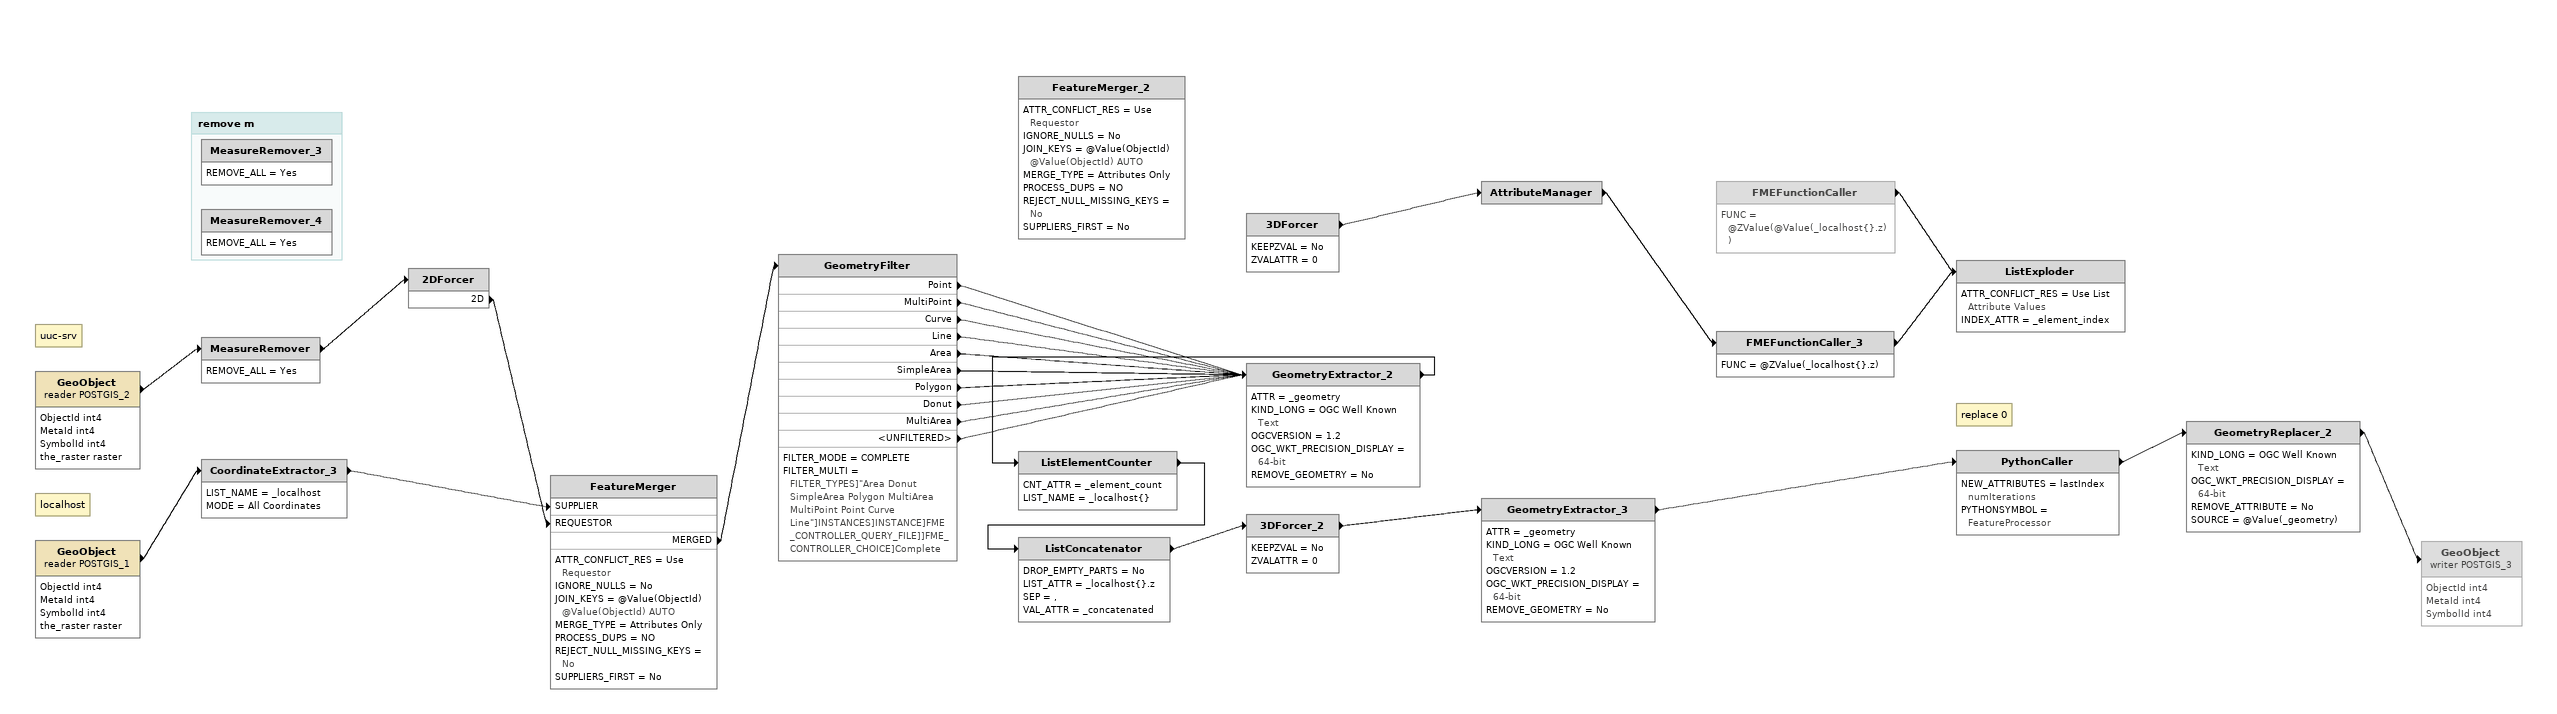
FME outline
Note: uuc-srv
GeoObject (reader POSTGIS_2)
    attributes: ObjectId int4, MetaId int4, SymbolId int4, the_raster raster
    -> MeasureRemover
MeasureRemover
    REMOVE_ALL = Yes
    -> 2DForcer
2DForcer
    2D -> FeatureMerger [REQUESTOR]
Note: localhost
GeoObject (reader POSTGIS_1)
    attributes: ObjectId int4, MetaId int4, SymbolId int4, the_raster raster
    -> CoordinateExtractor_3
CoordinateExtractor_3
    LIST_NAME = _localhost
    MODE = All Coordinates
    -> FeatureMerger [SUPPLIER]
FeatureMerger
    ATTR_CONFLICT_RES = Use Requestor
    IGNORE_NULLS = No
    JOIN_KEYS = @Value(ObjectId) @Value(ObjectId) AUTO
    MERGE_TYPE = Attributes Only
    PROCESS_DUPS = NO
    REJECT_NULL_MISSING_KEYS = No
    SUPPLIERS_FIRST = No
    MERGED -> GeometryFilter
GeometryFilter
    FILTER_MODE = COMPLETE
    FILTER_MULTI = FILTER_TYPES]"Area Donut SimpleArea Polygon MultiArea MultiPoint Point Curve Line"]INSTANCES]INSTANCE]FME_CONTROLLER_QUERY_FILE]]FME_CONTROLLER_CHOICE]Complete
    Point -> GeometryExtractor_2
    MultiPoint -> GeometryExtractor_2
    Curve -> GeometryExtractor_2
    Line -> GeometryExtractor_2
    Area -> GeometryExtractor_2
    SimpleArea -> GeometryExtractor_2
    Polygon -> GeometryExtractor_2
    Donut -> GeometryExtractor_2
    MultiArea -> GeometryExtractor_2
    <UNFILTERED> -> GeometryExtractor_2
GeometryExtractor_2
    ATTR = _geometry
    KIND_LONG = OGC Well Known Text
    OGCVERSION = 1.2
    OGC_WKT_PRECISION_DISPLAY = 64-bit
    REMOVE_GEOMETRY = No
    -> ListElementCounter
ListElementCounter
    CNT_ATTR = _element_count
    LIST_NAME = _localhost{}
    -> ListConcatenator
ListConcatenator
    DROP_EMPTY_PARTS = No
    LIST_ATTR = _localhost{}.z
    SEP = ,
    VAL_ATTR = _concatenated
    -> 3DForcer_2
3DForcer_2
    KEEPZVAL = No
    ZVALATTR = 0
    -> GeometryExtractor_3
GeometryExtractor_3
    ATTR = _geometry
    KIND_LONG = OGC Well Known Text
    OGCVERSION = 1.2
    OGC_WKT_PRECISION_DISPLAY = 64-bit
    REMOVE_GEOMETRY = No
    -> PythonCaller
Note: replace 0
PythonCaller
    NEW_ATTRIBUTES = lastIndex numIterations
    PYTHONSYMBOL = FeatureProcessor
    -> GeometryReplacer_2
GeometryReplacer_2
    KIND_LONG = OGC Well Known Text
    OGC_WKT_PRECISION_DISPLAY = 64-bit
    REMOVE_ATTRIBUTE = No
    SOURCE = @Value(_geometry)
    -> GeoObject (writer POSTGIS_3)
GeoObject (writer POSTGIS_3) [off]
    attributes: ObjectId int4, MetaId int4, SymbolId int4
FeatureMerger_2
    ATTR_CONFLICT_RES = Use Requestor
    IGNORE_NULLS = No
    JOIN_KEYS = @Value(ObjectId) @Value(ObjectId) AUTO
    MERGE_TYPE = Attributes Only
    PROCESS_DUPS = NO
    REJECT_NULL_MISSING_KEYS = No
    SUPPLIERS_FIRST = No
3DForcer
    KEEPZVAL = No
    ZVALATTR = 0
    -> AttributeManager
AttributeManager
    -> FMEFunctionCaller_3
FMEFunctionCaller_3
    FUNC = @ZValue(_localhost{}.z)
    -> ListExploder
FMEFunctionCaller [off]
    FUNC = @ZValue(@Value(_localhost{}.z))
    -> ListExploder
ListExploder
    ATTR_CONFLICT_RES = Use List Attribute Values
    INDEX_ATTR = _element_index

Bookmark: remove m
MeasureRemover_3
    REMOVE_ALL = Yes
MeasureRemover_4
    REMOVE_ALL = Yes
